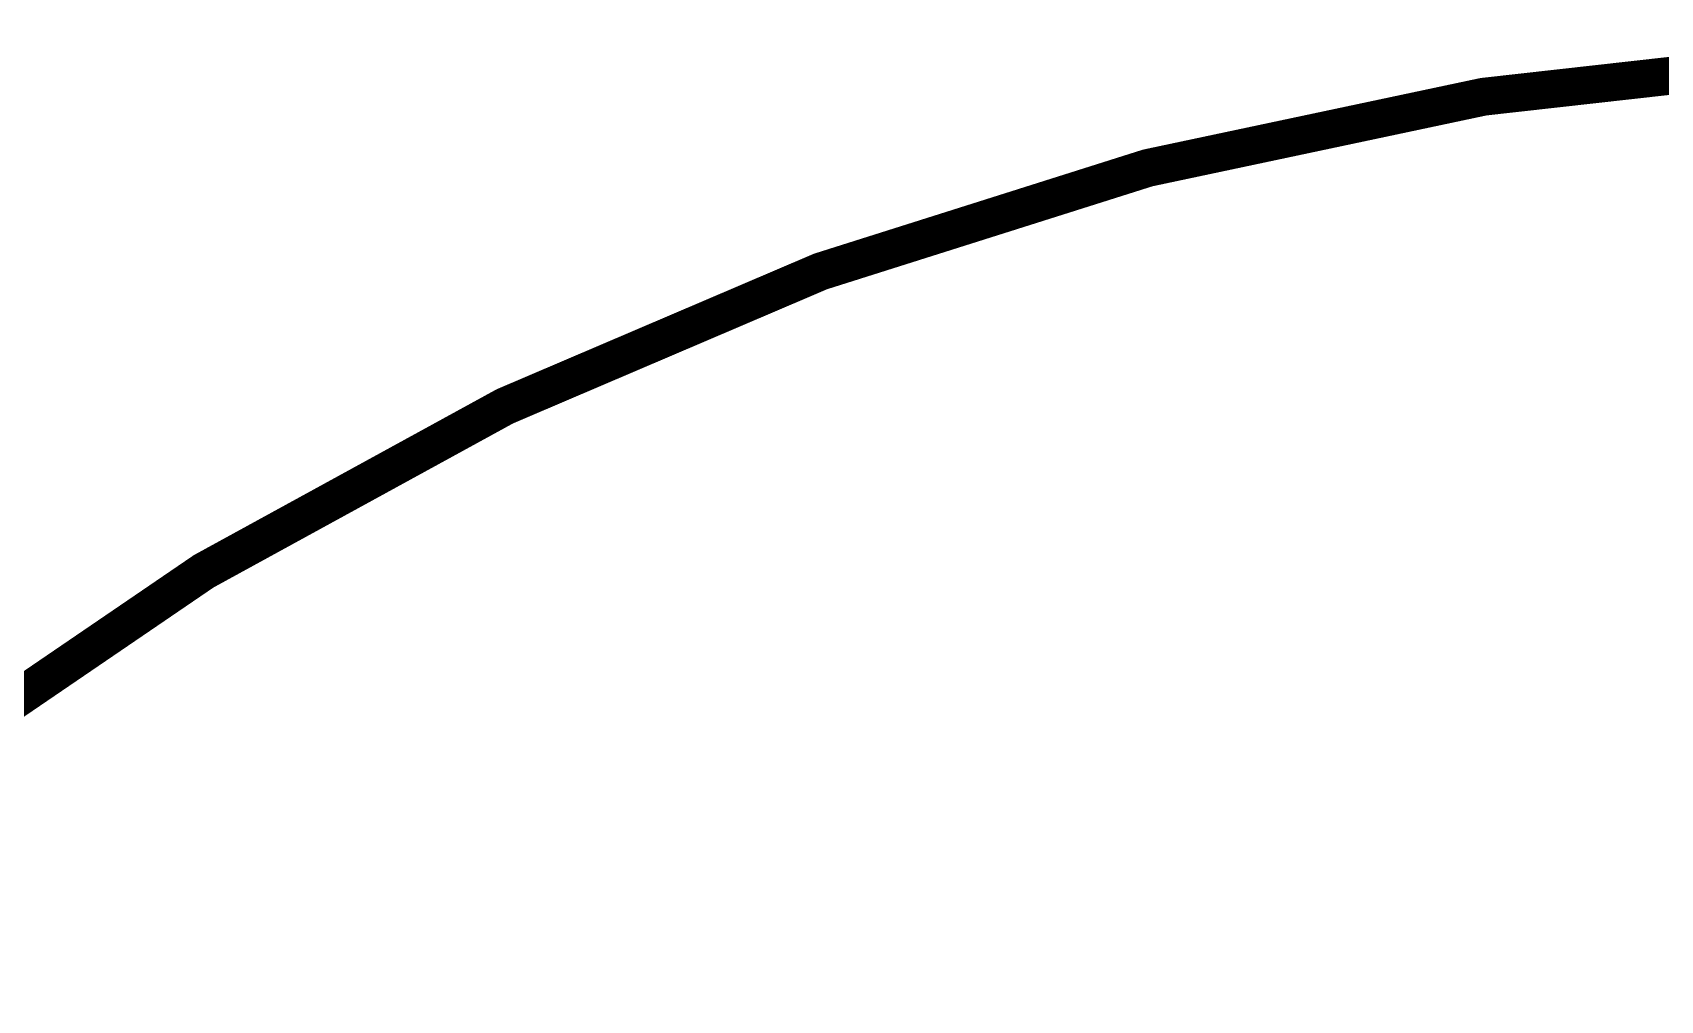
# Model space of a CAD drawing. Header units: millimetres. Extents: x -35.7 to 33.3, y -3.2 to 68.2.
# Drawn here: x -20.27 to -3.88, y 58.46 to 68.19 of the extents above; entities that cross this region are included whole.
import ezdxf

# ---------------------------------------------------------------- set-up
doc = ezdxf.new("R2010")
doc.units = ezdxf.units.MM
doc.layers.add('Mechanical2', color=216, linetype='Continuous')

msp = doc.modelspace()

# ---------------------------------------------------------------- linework, layer by layer
at = {"layer": 'Mechanical2', "const_width": 0.3809999999999999}
msp.add_lwpolyline([(33.1350874, 19.75968108, -5.376896980783756), (33.11748266, 45.28603084)], format="xyb", dxfattribs=at)

doc.saveas('drawing.dxf')
